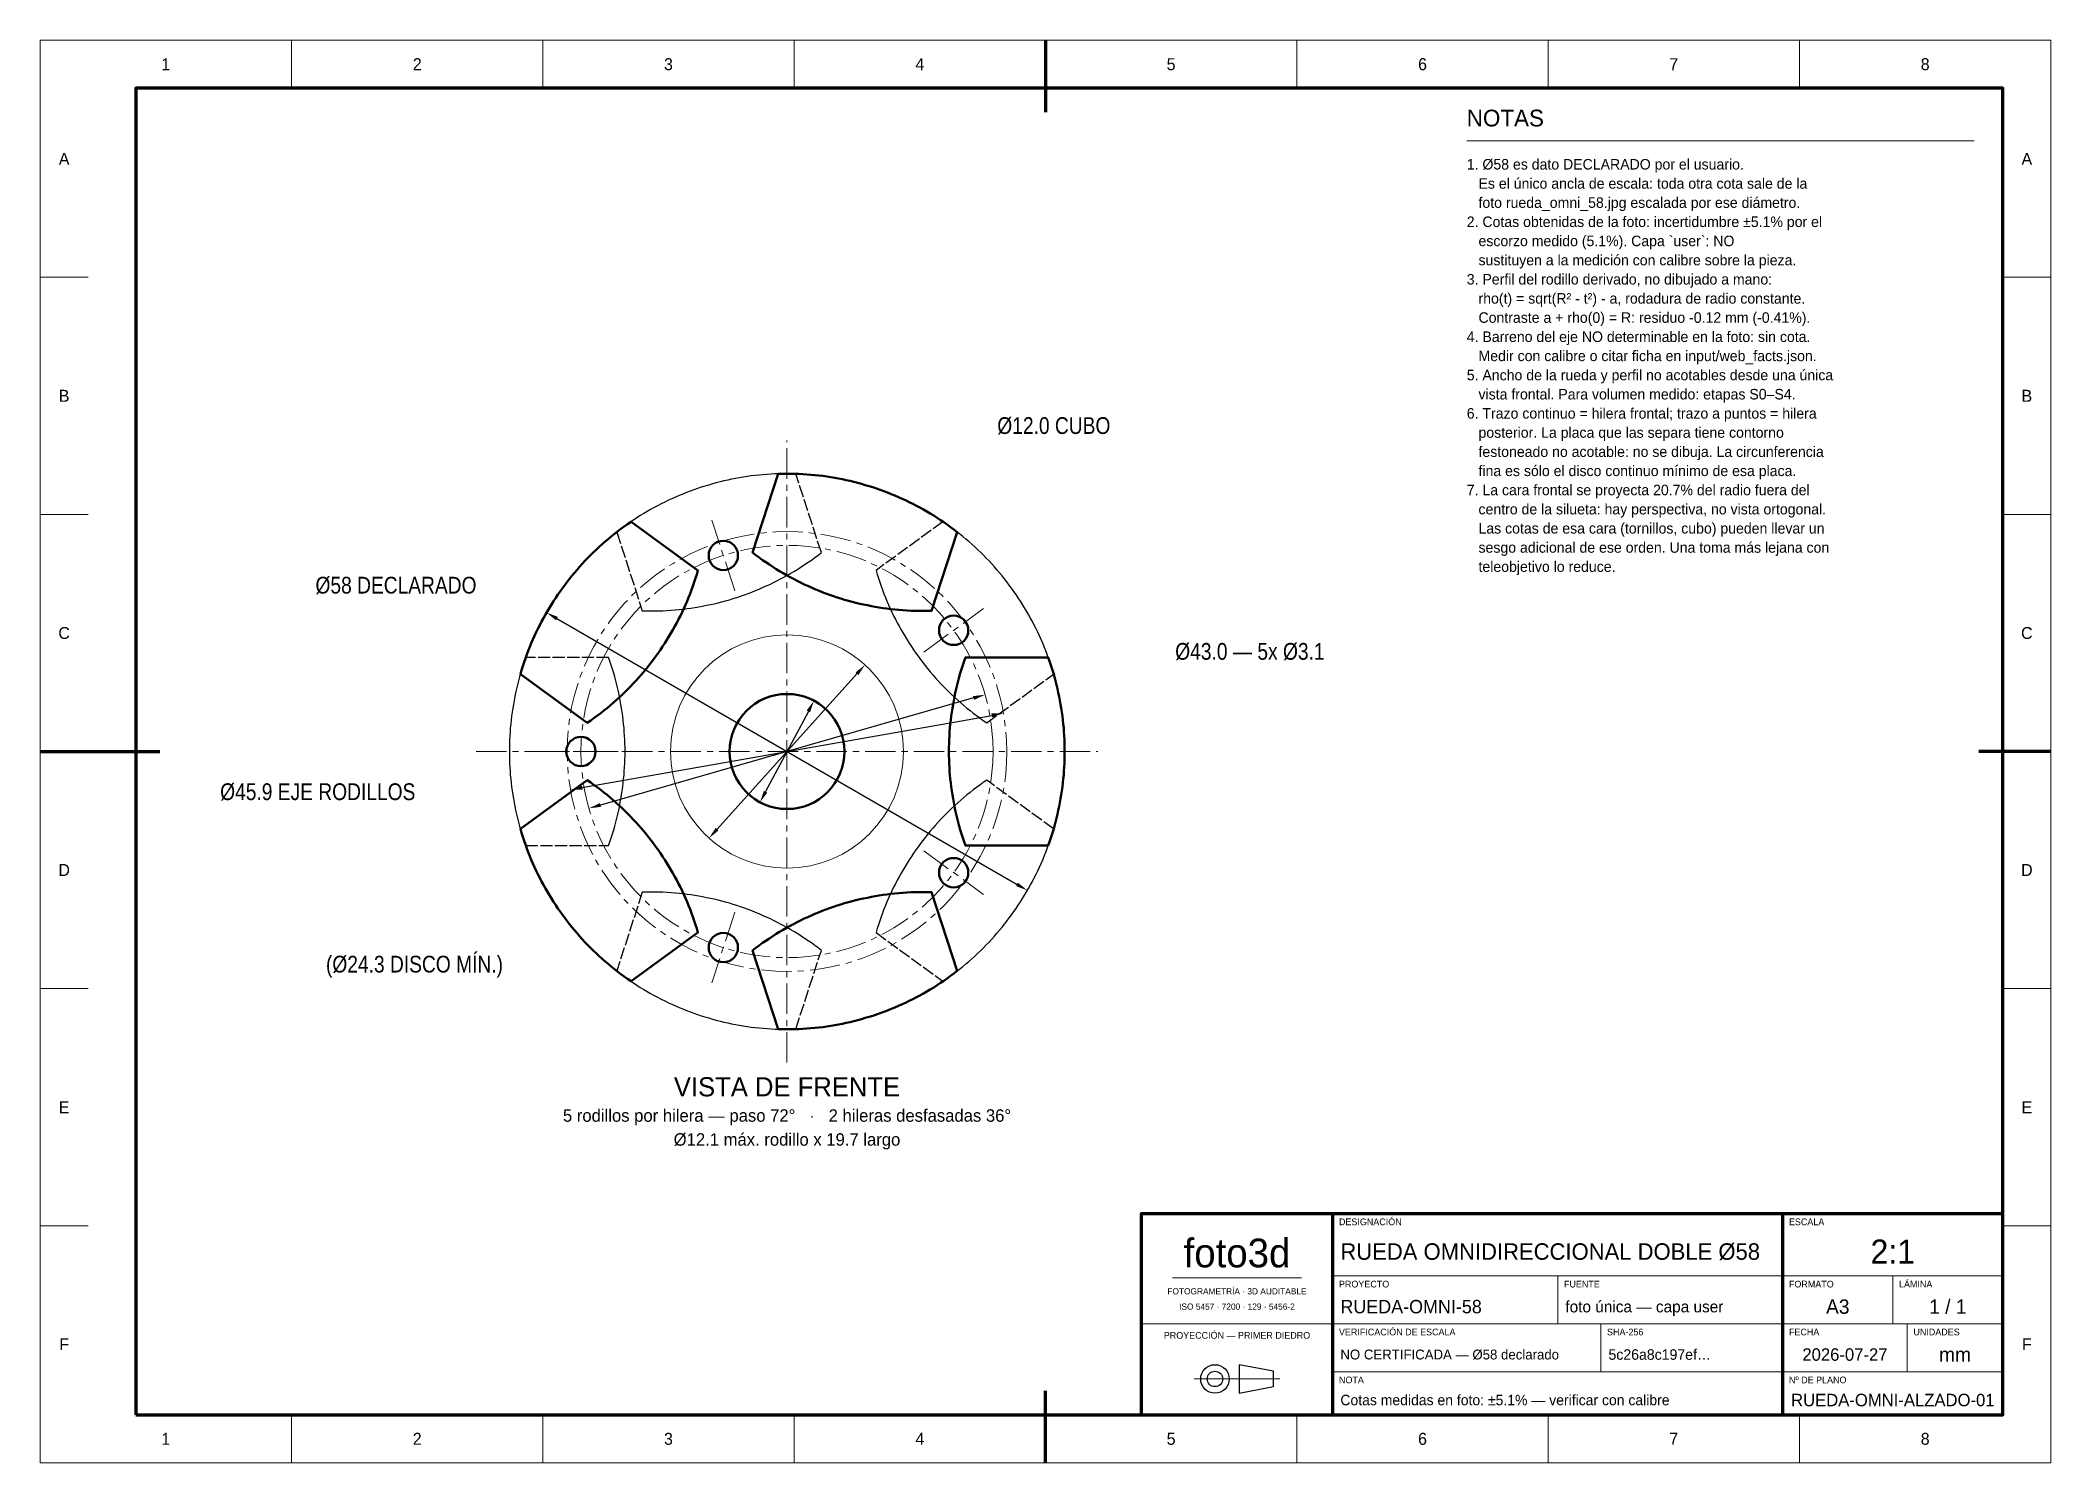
# Model space of a CAD drawing. Header units: millimetres. Extents: x 0 to 210, y 0 to 148.
import ezdxf
from ezdxf.enums import TextEntityAlignment as Align

# ---------------------------------------------------------------- set-up
doc = ezdxf.new("R2010")
doc.units = ezdxf.units.MM
doc.linetypes.add('CENTER', pattern=[5.08, 3.175, -0.635, 0.635, -0.635])
doc.linetypes.add('DASHED', pattern=[1.524, 1.27, -0.254])
for name, color, linetype, lineweight in [('COTAS', 7, 'CONTINUOUS', 25), ('EJES', 4, 'CENTER', 18), ('FINA', 7, 'CONTINUOUS', 18), ('NORMA', 7, 'CONTINUOUS', 70), ('OCULTA', 8, 'DASHED', 25), ('TEXTO', 7, 'CONTINUOUS', 25), ('VISIBLE', 7, 'CONTINUOUS', 50)]:
    doc.layers.add(name, color=color, linetype=linetype, lineweight=lineweight)
doc.styles.add('OpenSansCondensed-Light', font='OpenSansCondensed-Light.ttf')
doc.dimstyles.new('F3D_500', dxfattribs={"dimtxt": 1.75, "dimasz": 1.25, "dimexe": 0.75, "dimexo": 0.5, "dimgap": 0.45, "dimtad": 1, "dimdec": 1, "dimdsep": 46, "dimcen": 2.5, "dimazin": 3, "dimtfac": 1, "dimtmove": 0, "dimatfit": 3})

# ---------------------------------------------------------------- blocks, each defined once
blk = doc.blocks.new('_CLOSEDFILLED')
at = {"color": 0, "linetype": 'BYBLOCK'}
blk.add_solid([(-1, 0.16), (0, 0), (-1, -0.16)], dxfattribs=at)
blk = doc.blocks.new('*D1')
blk.add_line((53.97, 88.12), (102.03, 60.38))
at = {"layer": 'Defpoints'}
for p in [(52.89, 88.75), (78, 74.25)]:
    blk.add_point(p, dxfattribs=at)
at = {"layer": 'COTAS', "xscale": 1.25, "yscale": 1.25}
for p, rotation in [((52.89, 88.75), 150), ((103.11, 59.75), 330)]:
    blk.add_blockref('_CLOSEDFILLED', p, dxfattribs=dict(at, rotation=rotation))
at = {"layer": 'COTAS', "insert": (37.16, 91.58), "char_height": 1.75, "attachment_point": 5, "style": 'OpenSansCondensed-Light'}
blk.add_mtext('%%c58 DECLARADO', dxfattribs=at)
blk = doc.blocks.new('*D2')
blk.add_line((56.62, 70.48), (99.38, 78.02))
at = {"layer": 'Defpoints'}
for p in [(78, 74.25), (55.39, 70.26)]:
    blk.add_point(p, dxfattribs=at)
at = {"layer": 'COTAS', "xscale": 1.25, "yscale": 1.25}
for p, rotation in [((100.61, 78.24), 10), ((55.39, 70.26), -170)]:
    blk.add_blockref('_CLOSEDFILLED', p, dxfattribs=dict(at, rotation=rotation))
at = {"layer": 'COTAS', "insert": (28.99, 70.02), "char_height": 1.75, "attachment_point": 5, "style": 'OpenSansCondensed-Light'}
blk.add_mtext('%%c45.9 EJE RODILLOS', dxfattribs=at)
blk = doc.blocks.new('*D3')
blk.add_line((70.69, 66.13), (85.31, 82.37))
at = {"layer": 'Defpoints'}
for p in [(78, 74.25), (69.86, 65.21)]:
    blk.add_point(p, dxfattribs=at)
at = {"layer": 'COTAS', "xscale": 1.25, "yscale": 1.25}
for p, rotation in [((86.14, 83.29), 48.00000000000003), ((69.86, 65.21), -131.99999999999997)]:
    blk.add_blockref('_CLOSEDFILLED', p, dxfattribs=dict(at, rotation=rotation))
at = {"layer": 'COTAS', "insert": (39.09, 51.79), "char_height": 1.75, "attachment_point": 5, "style": 'OpenSansCondensed-Light'}
blk.add_mtext('(%%c24.3 DISCO MÍN.)', dxfattribs=at)
blk = doc.blocks.new('*D4')
blk.add_line((97.48, 79.84), (58.52, 68.66))
at = {"layer": 'Defpoints'}
for p in [(98.69, 80.18), (78, 74.25)]:
    blk.add_point(p, dxfattribs=at)
at = {"layer": 'COTAS', "xscale": 1.25, "yscale": 1.25}
for p, rotation in [((98.69, 80.18), 15.999999999999988), ((57.31, 68.32), 196)]:
    blk.add_blockref('_CLOSEDFILLED', p, dxfattribs=dict(at, rotation=rotation))
at = {"layer": 'COTAS', "insert": (126.35, 84.67), "char_height": 1.75, "attachment_point": 5, "style": 'OpenSansCondensed-Light'}
blk.add_mtext('%%c43.0 — 5x %%c3.1', dxfattribs=at)
blk = doc.blocks.new('*D5')
blk.add_line((80.23, 78.44), (75.77, 70.06))
at = {"layer": 'Defpoints'}
for p in [(80.82, 79.55), (78, 74.25)]:
    blk.add_point(p, dxfattribs=at)
at = {"layer": 'COTAS', "xscale": 1.25, "yscale": 1.25}
for p, rotation in [((80.82, 79.55), 61.99999999999996), ((75.18, 68.95), 241.99999999999994)]:
    blk.add_blockref('_CLOSEDFILLED', p, dxfattribs=dict(at, rotation=rotation))
at = {"layer": 'COTAS', "insert": (105.87, 108.24), "char_height": 1.75, "attachment_point": 5, "style": 'OpenSansCondensed-Light'}
blk.add_mtext('%%c12.0 CUBO', dxfattribs=at)

msp = doc.modelspace()

# ---------------------------------------------------------------- linework, layer by layer
at = {"layer": 'EJES'}
for p, q in [((78, 41.77), (78, 106.73)), ((72.55, 91.03), (70.15, 98.4)), ((92.28, 84.62), (98.54, 89.18)), ((45.52, 74.25), (110.48, 74.25)), ((60.35, 74.25), (52.61, 74.25)), ((92.28, 63.88), (98.54, 59.32)), ((72.55, 57.47), (70.15, 50.1))]:
    msp.add_line(p, q, dxfattribs=at)
for radius in [22.96, 21.52]:
    msp.add_circle((78, 74.25), radius, dxfattribs=at)
at = {"layer": 'FINA'}
for p, q in [((26.25, 143.5), (26.25, 148.5)), ((52.5, 143.5), (52.5, 148.5)), ((78.75, 143.5), (78.75, 148.5)), ((105, 143.5), (105, 148.5)), ((131.25, 143.5), (131.25, 148.5)), ((157.5, 143.5), (157.5, 148.5)), ((183.75, 143.5), (183.75, 148.5)), ((149, 138), (202, 138)), ((0, 123.75), (5, 123.75)), ((205, 123.75), (210, 123.75)), ((0, 99), (5, 99)), ((205, 99), (210, 99)), ((0, 74.25), (5, 74.25)), ((205, 74.25), (210, 74.25)), ((0, 49.5), (5, 49.5)), ((205, 49.5), (210, 49.5)), ((0, 24.75), (5, 24.75)), ((205, 24.75), (210, 24.75)), ((118.25, 19.3), (131.75, 19.3)), ((135, 19.5), (182, 19.5)), ((158.5, 14.5), (158.5, 19.5)), ((182, 19.5), (205, 19.5)), ((193.5, 14.5), (193.5, 19.5)), ((115, 14.5), (135, 14.5)), ((135, 14.5), (182, 14.5)), ((163, 9.5), (163, 14.5)), ((182, 14.5), (205, 14.5)), ((195, 9.5), (195, 14.5)), ((120.52, 8.75), (129.49, 8.75)), ((135, 9.5), (182, 9.5)), ((182, 9.5), (205, 9.5)), ((26.25, 0), (26.25, 5)), ((52.5, 0), (52.5, 5)), ((78.75, 0), (78.75, 5)), ((105, 0), (105, 5)), ((131.25, 0), (131.25, 5)), ((157.5, 0), (157.5, 5)), ((183.75, 0), (183.75, 5))]:
    msp.add_line(p, q, dxfattribs=at)
msp.add_lwpolyline([(0, 0), (210, 0), (210, 148.5), (0, 148.5)], close=True, dxfattribs=at)
msp.add_circle((78, 74.25), 12.17, dxfattribs=at)
at = {"layer": 'NORMA'}
for p, q in [((105, 148.5), (105, 141)), ((0, 74.25), (12.5, 74.25)), ((210, 74.25), (202.5, 74.25)), ((135, 5), (135, 26)), ((182, 5), (182, 26)), ((105, 0), (105, 7.5))]:
    msp.add_line(p, q, dxfattribs=at)
for points in [[(10, 5), (205, 5), (205, 143.5), (10, 143.5)], [(115, 5), (205, 5), (205, 26), (115, 26)]]:
    msp.add_lwpolyline(points, close=True, dxfattribs=at)
at = {"layer": 'OCULTA'}
for points in [[(78.92, 103.24), (78.48, 103.25), (78.05, 103.25), (77.62, 103.25), (77.19, 103.24), (76.77, 103.22), (76.34, 103.2), (75.92, 103.18), (75.5, 103.14), (75.08, 103.1), (74.67, 103.06), (74.25, 103.01), (73.84, 102.95), (73.43, 102.89), (73.02, 102.82), (72.62, 102.75), (72.21, 102.67), (71.81, 102.58), (71.41, 102.49), (71.01, 102.39), (70.61, 102.29), (70.22, 102.19), (69.82, 102.07), (69.43, 101.95), (69.04, 101.83), (68.65, 101.7), (68.26, 101.57), (67.88, 101.43), (67.49, 101.28), (67.11, 101.13), (66.73, 100.97), (66.36, 100.81), (65.98, 100.64), (65.61, 100.47), (65.23, 100.29), (64.86, 100.1), (64.49, 99.91), (64.13, 99.72), (63.76, 99.51), (63.4, 99.31), (63.04, 99.09), (62.68, 98.87), (62.32, 98.65), (61.97, 98.41), (61.61, 98.18), (61.26, 97.93), (60.91, 97.68), (60.57, 97.42), (60.22, 97.16), (62.89, 88.94), (63.33, 88.93), (63.76, 88.92), (64.19, 88.92), (64.62, 88.93), (65.04, 88.95), (65.47, 88.97), (65.89, 89), (66.31, 89.03), (66.72, 89.07), (67.14, 89.11), (67.56, 89.17), (67.97, 89.22), (68.38, 89.28), (68.79, 89.35), (69.19, 89.43), (69.6, 89.51), (70, 89.59), (70.4, 89.68), (70.8, 89.78), (71.2, 89.88), (71.59, 89.99), (71.99, 90.1), (72.38, 90.22), (72.77, 90.34), (73.16, 90.47), (73.55, 90.61), (73.93, 90.75), (74.32, 90.89), (74.7, 91.04), (75.08, 91.2), (75.45, 91.36), (75.83, 91.53), (76.2, 91.7), (76.58, 91.88), (76.95, 92.07), (77.32, 92.26), (77.68, 92.46), (78.05, 92.66), (78.41, 92.87), (78.77, 93.08), (79.13, 93.3), (79.49, 93.53), (79.84, 93.76), (80.2, 94), (80.55, 94.24), (80.9, 94.49), (81.24, 94.75), (81.59, 95.01)], [(105.85, 82.33), (105.73, 82.75), (105.6, 83.16), (105.46, 83.57), (105.32, 83.97), (105.18, 84.37), (105.02, 84.77), (104.87, 85.16), (104.71, 85.55), (104.54, 85.94), (104.37, 86.32), (104.19, 86.7), (104.01, 87.07), (103.82, 87.44), (103.63, 87.81), (103.44, 88.18), (103.24, 88.54), (103.03, 88.89), (102.82, 89.25), (102.61, 89.6), (102.39, 89.94), (102.16, 90.29), (101.93, 90.63), (101.7, 90.96), (101.46, 91.3), (101.22, 91.63), (100.97, 91.95), (100.72, 92.27), (100.46, 92.59), (100.2, 92.91), (99.93, 93.22), (99.66, 93.53), (99.39, 93.84), (99.1, 94.14), (98.82, 94.44), (98.53, 94.73), (98.23, 95.03), (97.93, 95.31), (97.63, 95.6), (97.32, 95.88), (97, 96.16), (96.68, 96.43), (96.36, 96.7), (96.03, 96.97), (95.69, 97.23), (95.35, 97.49), (95, 97.74), (94.65, 97.99), (94.29, 98.24), (87.3, 93.16), (87.42, 92.74), (87.55, 92.33), (87.69, 91.92), (87.83, 91.52), (87.97, 91.12), (88.13, 90.72), (88.28, 90.33), (88.44, 89.94), (88.61, 89.55), (88.78, 89.17), (88.96, 88.79), (89.14, 88.42), (89.33, 88.05), (89.52, 87.68), (89.71, 87.32), (89.91, 86.96), (90.12, 86.6), (90.33, 86.24), (90.54, 85.89), (90.76, 85.55), (90.99, 85.2), (91.22, 84.86), (91.45, 84.53), (91.69, 84.2), (91.93, 83.87), (92.18, 83.54), (92.43, 83.22), (92.69, 82.9), (92.95, 82.58), (93.22, 82.27), (93.49, 81.96), (93.76, 81.65), (94.05, 81.35), (94.33, 81.05), (94.62, 80.76), (94.92, 80.47), (95.22, 80.18), (95.52, 79.89), (95.83, 79.61), (96.15, 79.33), (96.47, 79.06), (96.79, 78.79), (97.12, 78.52), (97.46, 78.26), (97.8, 78), (98.15, 77.75), (98.5, 77.5), (98.86, 77.25)], [(50.72, 84.08), (50.57, 83.67), (50.44, 83.26), (50.3, 82.85), (50.18, 82.44), (50.06, 82.03), (49.95, 81.62), (49.85, 81.21), (49.75, 80.8), (49.66, 80.39), (49.57, 79.98), (49.49, 79.57), (49.42, 79.16), (49.35, 78.76), (49.29, 78.35), (49.24, 77.94), (49.19, 77.53), (49.14, 77.12), (49.1, 76.71), (49.07, 76.3), (49.05, 75.89), (49.03, 75.48), (49.01, 75.07), (49, 74.66), (49, 74.25), (49, 73.84), (49.01, 73.43), (49.03, 73.02), (49.05, 72.61), (49.07, 72.2), (49.1, 71.79), (49.14, 71.38), (49.19, 70.97), (49.24, 70.56), (49.29, 70.15), (49.35, 69.74), (49.42, 69.33), (49.49, 68.93), (49.57, 68.52), (49.66, 68.11), (49.75, 67.7), (49.85, 67.29), (49.95, 66.88), (50.06, 66.47), (50.18, 66.06), (50.3, 65.65), (50.44, 65.24), (50.57, 64.83), (50.72, 64.42), (59.36, 64.42), (59.51, 64.83), (59.64, 65.24), (59.78, 65.65), (59.9, 66.06), (60.02, 66.47), (60.13, 66.88), (60.23, 67.29), (60.33, 67.7), (60.42, 68.11), (60.51, 68.52), (60.59, 68.93), (60.66, 69.33), (60.73, 69.74), (60.79, 70.15), (60.84, 70.56), (60.89, 70.97), (60.94, 71.38), (60.98, 71.79), (61.01, 72.2), (61.03, 72.61), (61.05, 73.02), (61.07, 73.43), (61.08, 73.84), (61.08, 74.25), (61.08, 74.66), (61.07, 75.07), (61.05, 75.48), (61.03, 75.89), (61.01, 76.3), (60.98, 76.71), (60.94, 77.12), (60.89, 77.53), (60.84, 77.94), (60.79, 78.35), (60.73, 78.76), (60.66, 79.16), (60.59, 79.57), (60.51, 79.98), (60.42, 80.39), (60.33, 80.8), (60.23, 81.21), (60.13, 81.62), (60.02, 82.03), (59.9, 82.44), (59.78, 82.85), (59.64, 83.26), (59.51, 83.67), (59.36, 84.08)], [(94.29, 50.26), (94.65, 50.51), (95, 50.76), (95.35, 51.01), (95.69, 51.27), (96.03, 51.53), (96.36, 51.8), (96.68, 52.07), (97, 52.34), (97.32, 52.62), (97.63, 52.9), (97.93, 53.19), (98.23, 53.47), (98.53, 53.77), (98.82, 54.06), (99.1, 54.36), (99.39, 54.66), (99.66, 54.97), (99.93, 55.28), (100.2, 55.59), (100.46, 55.91), (100.72, 56.23), (100.97, 56.55), (101.22, 56.87), (101.46, 57.2), (101.7, 57.54), (101.93, 57.87), (102.16, 58.21), (102.39, 58.56), (102.61, 58.9), (102.82, 59.25), (103.03, 59.61), (103.24, 59.96), (103.44, 60.32), (103.63, 60.69), (103.82, 61.06), (104.01, 61.43), (104.19, 61.8), (104.37, 62.18), (104.54, 62.56), (104.71, 62.95), (104.87, 63.34), (105.02, 63.73), (105.18, 64.13), (105.32, 64.53), (105.46, 64.93), (105.6, 65.34), (105.73, 65.75), (105.85, 66.17), (98.86, 71.25), (98.5, 71), (98.15, 70.75), (97.8, 70.5), (97.46, 70.24), (97.12, 69.98), (96.79, 69.71), (96.47, 69.44), (96.15, 69.17), (95.83, 68.89), (95.52, 68.61), (95.22, 68.32), (94.92, 68.03), (94.62, 67.74), (94.33, 67.45), (94.05, 67.15), (93.76, 66.85), (93.49, 66.54), (93.22, 66.23), (92.95, 65.92), (92.69, 65.6), (92.43, 65.28), (92.18, 64.96), (91.93, 64.63), (91.69, 64.3), (91.45, 63.97), (91.22, 63.64), (90.99, 63.3), (90.76, 62.95), (90.54, 62.61), (90.33, 62.26), (90.12, 61.9), (89.91, 61.54), (89.71, 61.18), (89.52, 60.82), (89.33, 60.45), (89.14, 60.08), (88.96, 59.71), (88.78, 59.33), (88.61, 58.95), (88.44, 58.56), (88.28, 58.17), (88.13, 57.78), (87.97, 57.38), (87.83, 56.98), (87.69, 56.58), (87.55, 56.17), (87.42, 55.76), (87.3, 55.34)], [(60.22, 51.34), (60.57, 51.08), (60.91, 50.82), (61.26, 50.57), (61.61, 50.32), (61.97, 50.09), (62.32, 49.85), (62.68, 49.63), (63.04, 49.41), (63.4, 49.19), (63.76, 48.99), (64.13, 48.78), (64.49, 48.59), (64.86, 48.4), (65.23, 48.21), (65.61, 48.03), (65.98, 47.86), (66.36, 47.69), (66.73, 47.53), (67.11, 47.37), (67.49, 47.22), (67.88, 47.07), (68.26, 46.93), (68.65, 46.8), (69.04, 46.67), (69.43, 46.55), (69.82, 46.43), (70.22, 46.31), (70.61, 46.21), (71.01, 46.11), (71.41, 46.01), (71.81, 45.92), (72.21, 45.83), (72.62, 45.75), (73.02, 45.68), (73.43, 45.61), (73.84, 45.55), (74.25, 45.49), (74.67, 45.44), (75.08, 45.4), (75.5, 45.36), (75.92, 45.32), (76.34, 45.3), (76.77, 45.28), (77.19, 45.26), (77.62, 45.25), (78.05, 45.25), (78.48, 45.25), (78.92, 45.26), (81.59, 53.49), (81.24, 53.75), (80.9, 54.01), (80.55, 54.26), (80.2, 54.5), (79.84, 54.74), (79.49, 54.97), (79.13, 55.2), (78.77, 55.42), (78.41, 55.63), (78.05, 55.84), (77.68, 56.04), (77.32, 56.24), (76.95, 56.43), (76.58, 56.62), (76.2, 56.8), (75.83, 56.97), (75.45, 57.14), (75.08, 57.3), (74.7, 57.46), (74.32, 57.61), (73.93, 57.75), (73.55, 57.89), (73.16, 58.03), (72.77, 58.16), (72.38, 58.28), (71.99, 58.4), (71.59, 58.51), (71.2, 58.62), (70.8, 58.72), (70.4, 58.82), (70, 58.91), (69.6, 58.99), (69.19, 59.07), (68.79, 59.15), (68.38, 59.22), (67.97, 59.28), (67.56, 59.33), (67.14, 59.39), (66.72, 59.43), (66.31, 59.47), (65.89, 59.5), (65.47, 59.53), (65.04, 59.55), (64.62, 59.57), (64.19, 59.58), (63.76, 59.58), (63.33, 59.57), (62.89, 59.56)]]:
    msp.add_lwpolyline(points, close=True, dxfattribs=at)
at = {"layer": 'TEXTO'}
msp.add_lwpolyline([(125.23, 7.25), (128.8, 7.95), (128.8, 9.55), (125.23, 10.24)], close=True, dxfattribs=at)
for radius in [1.49, 0.805]:
    msp.add_circle((122.7, 8.75), radius, dxfattribs=at)
at = {"layer": 'VISIBLE'}
for points in [[(95.78, 97.16), (95.43, 97.42), (95.09, 97.68), (94.74, 97.93), (94.39, 98.18), (94.03, 98.41), (93.68, 98.65), (93.32, 98.87), (92.96, 99.09), (92.6, 99.31), (92.24, 99.51), (91.87, 99.72), (91.51, 99.91), (91.14, 100.1), (90.77, 100.29), (90.39, 100.47), (90.02, 100.64), (89.64, 100.81), (89.27, 100.97), (88.89, 101.13), (88.51, 101.28), (88.12, 101.43), (87.74, 101.57), (87.35, 101.7), (86.96, 101.83), (86.57, 101.95), (86.18, 102.07), (85.78, 102.19), (85.39, 102.29), (84.99, 102.39), (84.59, 102.49), (84.19, 102.58), (83.79, 102.67), (83.38, 102.75), (82.98, 102.82), (82.57, 102.89), (82.16, 102.95), (81.75, 103.01), (81.33, 103.06), (80.92, 103.1), (80.5, 103.14), (80.08, 103.18), (79.66, 103.2), (79.23, 103.22), (78.81, 103.24), (78.38, 103.25), (77.95, 103.25), (77.52, 103.25), (77.08, 103.24), (74.41, 95.01), (74.76, 94.75), (75.1, 94.49), (75.45, 94.24), (75.8, 94), (76.16, 93.76), (76.51, 93.53), (76.87, 93.3), (77.23, 93.08), (77.59, 92.87), (77.95, 92.66), (78.32, 92.46), (78.68, 92.26), (79.05, 92.07), (79.42, 91.88), (79.8, 91.7), (80.17, 91.53), (80.55, 91.36), (80.92, 91.2), (81.3, 91.04), (81.68, 90.89), (82.07, 90.75), (82.45, 90.61), (82.84, 90.47), (83.23, 90.34), (83.62, 90.22), (84.01, 90.1), (84.41, 89.99), (84.8, 89.88), (85.2, 89.78), (85.6, 89.68), (86, 89.59), (86.4, 89.51), (86.81, 89.43), (87.21, 89.35), (87.62, 89.28), (88.03, 89.22), (88.44, 89.17), (88.86, 89.11), (89.28, 89.07), (89.69, 89.03), (90.11, 89), (90.53, 88.97), (90.96, 88.95), (91.38, 88.93), (91.81, 88.92), (92.24, 88.92), (92.67, 88.93), (93.11, 88.94)], [(61.71, 98.24), (61.35, 97.99), (61, 97.74), (60.65, 97.49), (60.31, 97.23), (59.97, 96.97), (59.64, 96.7), (59.32, 96.43), (59, 96.16), (58.68, 95.88), (58.37, 95.6), (58.07, 95.31), (57.77, 95.03), (57.47, 94.73), (57.18, 94.44), (56.9, 94.14), (56.61, 93.84), (56.34, 93.53), (56.07, 93.22), (55.8, 92.91), (55.54, 92.59), (55.28, 92.27), (55.03, 91.95), (54.78, 91.63), (54.54, 91.3), (54.3, 90.96), (54.07, 90.63), (53.84, 90.29), (53.61, 89.94), (53.39, 89.6), (53.18, 89.25), (52.97, 88.89), (52.76, 88.54), (52.56, 88.18), (52.37, 87.81), (52.18, 87.44), (51.99, 87.07), (51.81, 86.7), (51.63, 86.32), (51.46, 85.94), (51.29, 85.55), (51.13, 85.16), (50.98, 84.77), (50.82, 84.37), (50.68, 83.97), (50.54, 83.57), (50.4, 83.16), (50.27, 82.75), (50.15, 82.33), (57.14, 77.25), (57.5, 77.5), (57.85, 77.75), (58.2, 78), (58.54, 78.26), (58.88, 78.52), (59.21, 78.79), (59.53, 79.06), (59.85, 79.33), (60.17, 79.61), (60.48, 79.89), (60.78, 80.18), (61.08, 80.47), (61.38, 80.76), (61.67, 81.05), (61.95, 81.35), (62.24, 81.65), (62.51, 81.96), (62.78, 82.27), (63.05, 82.58), (63.31, 82.9), (63.57, 83.22), (63.82, 83.54), (64.07, 83.87), (64.31, 84.2), (64.55, 84.53), (64.78, 84.86), (65.01, 85.2), (65.24, 85.55), (65.46, 85.89), (65.67, 86.24), (65.88, 86.6), (66.09, 86.96), (66.29, 87.32), (66.48, 87.68), (66.67, 88.05), (66.86, 88.42), (67.04, 88.79), (67.22, 89.17), (67.39, 89.55), (67.56, 89.94), (67.72, 90.33), (67.87, 90.72), (68.03, 91.12), (68.17, 91.52), (68.31, 91.92), (68.45, 92.33), (68.58, 92.74), (68.7, 93.16)], [(105.28, 64.42), (105.43, 64.83), (105.56, 65.24), (105.7, 65.65), (105.82, 66.06), (105.94, 66.47), (106.05, 66.88), (106.15, 67.29), (106.25, 67.7), (106.34, 68.11), (106.43, 68.52), (106.51, 68.93), (106.58, 69.33), (106.65, 69.74), (106.71, 70.15), (106.76, 70.56), (106.81, 70.97), (106.86, 71.38), (106.9, 71.79), (106.93, 72.2), (106.95, 72.61), (106.97, 73.02), (106.99, 73.43), (107, 73.84), (107, 74.25), (107, 74.66), (106.99, 75.07), (106.97, 75.48), (106.95, 75.89), (106.93, 76.3), (106.9, 76.71), (106.86, 77.12), (106.81, 77.53), (106.76, 77.94), (106.71, 78.35), (106.65, 78.76), (106.58, 79.16), (106.51, 79.57), (106.43, 79.98), (106.34, 80.39), (106.25, 80.8), (106.15, 81.21), (106.05, 81.62), (105.94, 82.03), (105.82, 82.44), (105.7, 82.85), (105.56, 83.26), (105.43, 83.67), (105.28, 84.08), (96.64, 84.08), (96.49, 83.67), (96.36, 83.26), (96.22, 82.85), (96.1, 82.44), (95.98, 82.03), (95.87, 81.62), (95.77, 81.21), (95.67, 80.8), (95.58, 80.39), (95.49, 79.98), (95.41, 79.57), (95.34, 79.16), (95.27, 78.76), (95.21, 78.35), (95.16, 77.94), (95.11, 77.53), (95.06, 77.12), (95.02, 76.71), (94.99, 76.3), (94.97, 75.89), (94.95, 75.48), (94.93, 75.07), (94.92, 74.66), (94.92, 74.25), (94.92, 73.84), (94.93, 73.43), (94.95, 73.02), (94.97, 72.61), (94.99, 72.2), (95.02, 71.79), (95.06, 71.38), (95.11, 70.97), (95.16, 70.56), (95.21, 70.15), (95.27, 69.74), (95.34, 69.33), (95.41, 68.93), (95.49, 68.52), (95.58, 68.11), (95.67, 67.7), (95.77, 67.29), (95.87, 66.88), (95.98, 66.47), (96.1, 66.06), (96.22, 65.65), (96.36, 65.24), (96.49, 64.83), (96.64, 64.42)], [(50.15, 66.17), (50.27, 65.75), (50.4, 65.34), (50.54, 64.93), (50.68, 64.53), (50.82, 64.13), (50.98, 63.73), (51.13, 63.34), (51.29, 62.95), (51.46, 62.56), (51.63, 62.18), (51.81, 61.8), (51.99, 61.43), (52.18, 61.06), (52.37, 60.69), (52.56, 60.32), (52.76, 59.96), (52.97, 59.61), (53.18, 59.25), (53.39, 58.9), (53.61, 58.56), (53.84, 58.21), (54.07, 57.87), (54.3, 57.54), (54.54, 57.2), (54.78, 56.87), (55.03, 56.55), (55.28, 56.23), (55.54, 55.91), (55.8, 55.59), (56.07, 55.28), (56.34, 54.97), (56.61, 54.66), (56.9, 54.36), (57.18, 54.06), (57.47, 53.77), (57.77, 53.47), (58.07, 53.19), (58.37, 52.9), (58.68, 52.62), (59, 52.34), (59.32, 52.07), (59.64, 51.8), (59.97, 51.53), (60.31, 51.27), (60.65, 51.01), (61, 50.76), (61.35, 50.51), (61.71, 50.26), (68.7, 55.34), (68.58, 55.76), (68.45, 56.17), (68.31, 56.58), (68.17, 56.98), (68.03, 57.38), (67.87, 57.78), (67.72, 58.17), (67.56, 58.56), (67.39, 58.95), (67.22, 59.33), (67.04, 59.71), (66.86, 60.08), (66.67, 60.45), (66.48, 60.82), (66.29, 61.18), (66.09, 61.54), (65.88, 61.9), (65.67, 62.26), (65.46, 62.61), (65.24, 62.95), (65.01, 63.3), (64.78, 63.64), (64.55, 63.97), (64.31, 64.3), (64.07, 64.63), (63.82, 64.96), (63.57, 65.28), (63.31, 65.6), (63.05, 65.92), (62.78, 66.23), (62.51, 66.54), (62.24, 66.85), (61.95, 67.15), (61.67, 67.45), (61.38, 67.74), (61.08, 68.03), (60.78, 68.32), (60.48, 68.61), (60.17, 68.89), (59.85, 69.17), (59.53, 69.44), (59.21, 69.71), (58.88, 69.98), (58.54, 70.24), (58.2, 70.5), (57.85, 70.75), (57.5, 71), (57.14, 71.25)], [(77.08, 45.26), (77.52, 45.25), (77.95, 45.25), (78.38, 45.25), (78.81, 45.26), (79.23, 45.28), (79.66, 45.3), (80.08, 45.32), (80.5, 45.36), (80.92, 45.4), (81.33, 45.44), (81.75, 45.49), (82.16, 45.55), (82.57, 45.61), (82.98, 45.68), (83.38, 45.75), (83.79, 45.83), (84.19, 45.92), (84.59, 46.01), (84.99, 46.11), (85.39, 46.21), (85.78, 46.31), (86.18, 46.43), (86.57, 46.55), (86.96, 46.67), (87.35, 46.8), (87.74, 46.93), (88.12, 47.07), (88.51, 47.22), (88.89, 47.37), (89.27, 47.53), (89.64, 47.69), (90.02, 47.86), (90.39, 48.03), (90.77, 48.21), (91.14, 48.4), (91.51, 48.59), (91.87, 48.78), (92.24, 48.99), (92.6, 49.19), (92.96, 49.41), (93.32, 49.63), (93.68, 49.85), (94.03, 50.09), (94.39, 50.32), (94.74, 50.57), (95.09, 50.82), (95.43, 51.08), (95.78, 51.34), (93.11, 59.56), (92.67, 59.57), (92.24, 59.58), (91.81, 59.58), (91.38, 59.57), (90.96, 59.55), (90.53, 59.53), (90.11, 59.5), (89.69, 59.47), (89.28, 59.43), (88.86, 59.39), (88.44, 59.33), (88.03, 59.28), (87.62, 59.22), (87.21, 59.15), (86.81, 59.07), (86.4, 58.99), (86, 58.91), (85.6, 58.82), (85.2, 58.72), (84.8, 58.62), (84.41, 58.51), (84.01, 58.4), (83.62, 58.28), (83.23, 58.16), (82.84, 58.03), (82.45, 57.89), (82.07, 57.75), (81.68, 57.61), (81.3, 57.46), (80.92, 57.3), (80.55, 57.14), (80.17, 56.97), (79.8, 56.8), (79.42, 56.62), (79.05, 56.43), (78.68, 56.24), (78.32, 56.04), (77.95, 55.84), (77.59, 55.63), (77.23, 55.42), (76.87, 55.2), (76.51, 54.97), (76.16, 54.74), (75.8, 54.5), (75.45, 54.26), (75.1, 54.01), (74.76, 53.75), (74.41, 53.49)]]:
    msp.add_lwpolyline(points, close=True, dxfattribs=at)
for centre, radius in [((71.35, 94.72), 1.53), ((95.41, 86.9), 1.53), ((78, 74.25), 6), ((56.48, 74.25), 1.53), ((95.41, 61.6), 1.53), ((71.35, 53.78), 1.53)]:
    msp.add_circle(centre, radius, dxfattribs=at)

# ---------------------------------------------------------------- texts
at = {"layer": 'TEXTO'}
for s, height, p in [('1', 1.25, (13.12, 146)), ('2', 1.25, (39.38, 146)), ('3', 1.25, (65.62, 146)), ('4', 1.25, (91.88, 146)), ('5', 1.25, (118.12, 146)), ('6', 1.25, (144.38, 146)), ('7', 1.25, (170.62, 146)), ('8', 1.25, (196.88, 146)), ('A', 1.25, (2.5, 136.12)), ('A', 1.25, (207.5, 136.12)), ('B', 1.25, (2.5, 111.38)), ('B', 1.25, (207.5, 111.38)), ('C', 1.25, (2.5, 86.62)), ('C', 1.25, (207.5, 86.62)), ('D', 1.25, (2.5, 61.88)), ('D', 1.25, (207.5, 61.88)), ('VISTA DE FRENTE', 2, (78, 39.25)), ('E', 1.25, (2.5, 37.12)), ('5 rodillos por hilera — paso 72°   ·   2 hileras desfasadas 36°', 1.3, (78, 36.25)), ('E', 1.25, (207.5, 37.12)), ('%%c12.1 máx. rodillo x 19.7 largo', 1.3, (78, 33.75)), ('foto3d', 3, (125, 21.9)), ('2:1', 2.5, (193.5, 22.05)), ('FOTOGRAMETRÍA · 3D AUDITABLE', 0.65, (125, 17.9)), ('A3', 1.5, (187.75, 16.3)), ('1 / 1', 1.5, (199.25, 16.3)), ('ISO 5457 · 7200 · 129 · 5456-2', 0.65, (125, 16.3)), ('F', 1.25, (2.5, 12.38)), ('PROYECCIÓN — PRIMER DIEDRO', 0.7, (125, 13.3)), ('F', 1.25, (207.5, 12.38)), ('2026-07-27', 1.3, (188.5, 11.3)), ('mm', 1.5, (200, 11.3)), ('RUEDA-OMNI-ALZADO-01', 1.3, (193.5, 6.55)), ('1', 1.25, (13.12, 2.5)), ('2', 1.25, (39.38, 2.5)), ('3', 1.25, (65.62, 2.5)), ('4', 1.25, (91.88, 2.5)), ('5', 1.25, (118.12, 2.5)), ('6', 1.25, (144.38, 2.5)), ('7', 1.25, (170.62, 2.5)), ('8', 1.25, (196.88, 2.5))]:
    msp.add_text(s, height=height, dxfattribs=at).set_placement(p, align=Align.MIDDLE_CENTER)
for s, height, p in [('NOTAS', 1.75, (149, 139.5)), ('1. Ø58 es dato DECLARADO por el usuario.', 1.1, (149, 135)), ('   Es el único ancla de escala: toda otra cota sale de la', 1.1, (149, 133)), ('   foto rueda_omni_58.jpg escalada por ese diámetro.', 1.1, (149, 131)), ('2. Cotas obtenidas de la foto: incertidumbre ±5.1% por el', 1.1, (149, 129)), ('   escorzo medido (5.1%). Capa `user`: NO', 1.1, (149, 127)), ('   sustituyen a la medición con calibre sobre la pieza.', 1.1, (149, 125)), ('3. Perfil del rodillo derivado, no dibujado a mano:', 1.1, (149, 123)), ('   rho(t) = sqrt(R² - t²) - a, rodadura de radio constante.', 1.1, (149, 121)), ('   Contraste a + rho(0) = R: residuo -0.12 mm (-0.41%).', 1.1, (149, 119)), ('4. Barreno del eje NO determinable en la foto: sin cota.', 1.1, (149, 117)), ('   Medir con calibre o citar ficha en input/web_facts.json.', 1.1, (149, 115)), ('5. Ancho de la rueda y perfil no acotables desde una única', 1.1, (149, 113)), ('   vista frontal. Para volumen medido: etapas S0–S4.', 1.1, (149, 111)), ('6. Trazo continuo = hilera frontal; trazo a puntos = hilera', 1.1, (149, 109)), ('   posterior. La placa que las separa tiene contorno', 1.1, (149, 107)), ('   festoneado no acotable: no se dibuja. La circunferencia', 1.1, (149, 105)), ('   fina es sólo el disco continuo mínimo de esa placa.', 1.1, (149, 103)), ('7. La cara frontal se proyecta 20.7% del radio fuera del', 1.1, (149, 101)), ('   centro de la silueta: hay perspectiva, no vista ortogonal.', 1.1, (149, 99)), ('   Las cotas de esa cara (tornillos, cubo) pueden llevar un', 1.1, (149, 97)), ('   sesgo adicional de ese orden. Una toma más lejana con', 1.1, (149, 95)), ('   teleobjetivo lo reduce.', 1.1, (149, 93)), ('DESIGNACIÓN', 0.7, (135.65, 24.8)), ('ESCALA', 0.7, (182.65, 24.8)), ('PROYECTO', 0.7, (135.65, 18.3)), ('FUENTE', 0.7, (159.15, 18.3)), ('FORMATO', 0.7, (182.65, 18.3)), ('LÁMINA', 0.7, (194.15, 18.3)), ('VERIFICACIÓN DE ESCALA', 0.7, (135.65, 13.3)), ('SHA-256', 0.7, (163.65, 13.3)), ('FECHA', 0.7, (182.65, 13.3)), ('UNIDADES', 0.7, (195.65, 13.3)), ('NOTA', 0.7, (135.65, 8.3)), ('Nº DE PLANO', 0.7, (182.65, 8.3))]:
    msp.add_text(s, height=height, dxfattribs=at).set_placement(p)
for s, height, p in [('RUEDA OMNIDIRECCIONAL DOBLE %%c58', 1.7197, (135.8, 22.05)), ('RUEDA-OMNI-58', 1.4, (135.8, 16.3)), ('foto única — capa user', 1.2, (159.3, 16.3)), ('NO CERTIFICADA — %%c58 declarado', 1.0312, (135.8, 11.3)), ('5c26a8c197ef…', 1.1, (163.8, 11.3)), ('Cotas medidas en foto: ±5.1% — verificar con calibre', 1.0913, (135.8, 6.55))]:
    msp.add_text(s, height=height, dxfattribs=at).set_placement(p, align=Align.MIDDLE_LEFT)

# ---------------------------------------------------------------- dimensions: what is measured, and where the dimension line sits
at = {"layer": 'COTAS'}
for p1, p2, text, picture, middle in [((75.18, 68.95), (80.82, 79.55), '%%c12.0 CUBO', '*D5', (95.37, 106.92)), ((103.11, 59.75), (52.89, 88.75), '%%c58 DECLARADO', '*D1', (50.29, 90.25)), ((57.31, 68.32), (98.69, 80.18), '%%c43.0 — 5x %%c3.1', '*D4', (109.72, 83.35)), ((86.14, 83.29), (69.86, 65.21), '(%%c24.3 DISCO MÍN.)', '*D3', (56.59, 50.47)), ((100.61, 78.24), (55.39, 70.26), '%%c45.9 EJE RODILLOS', '*D2', (46.49, 68.69))]:
    dim = msp.add_diameter_dim_2p(p1=p1, p2=p2, text=text, dimstyle='F3D_500', override={"dimtoh": 1}, dxfattribs=at)
    dim.commit()
    dim.dimension.update_dxf_attribs({"geometry": picture, "text_midpoint": middle, "dimtype": 163})

doc.saveas('drawing.dxf')
